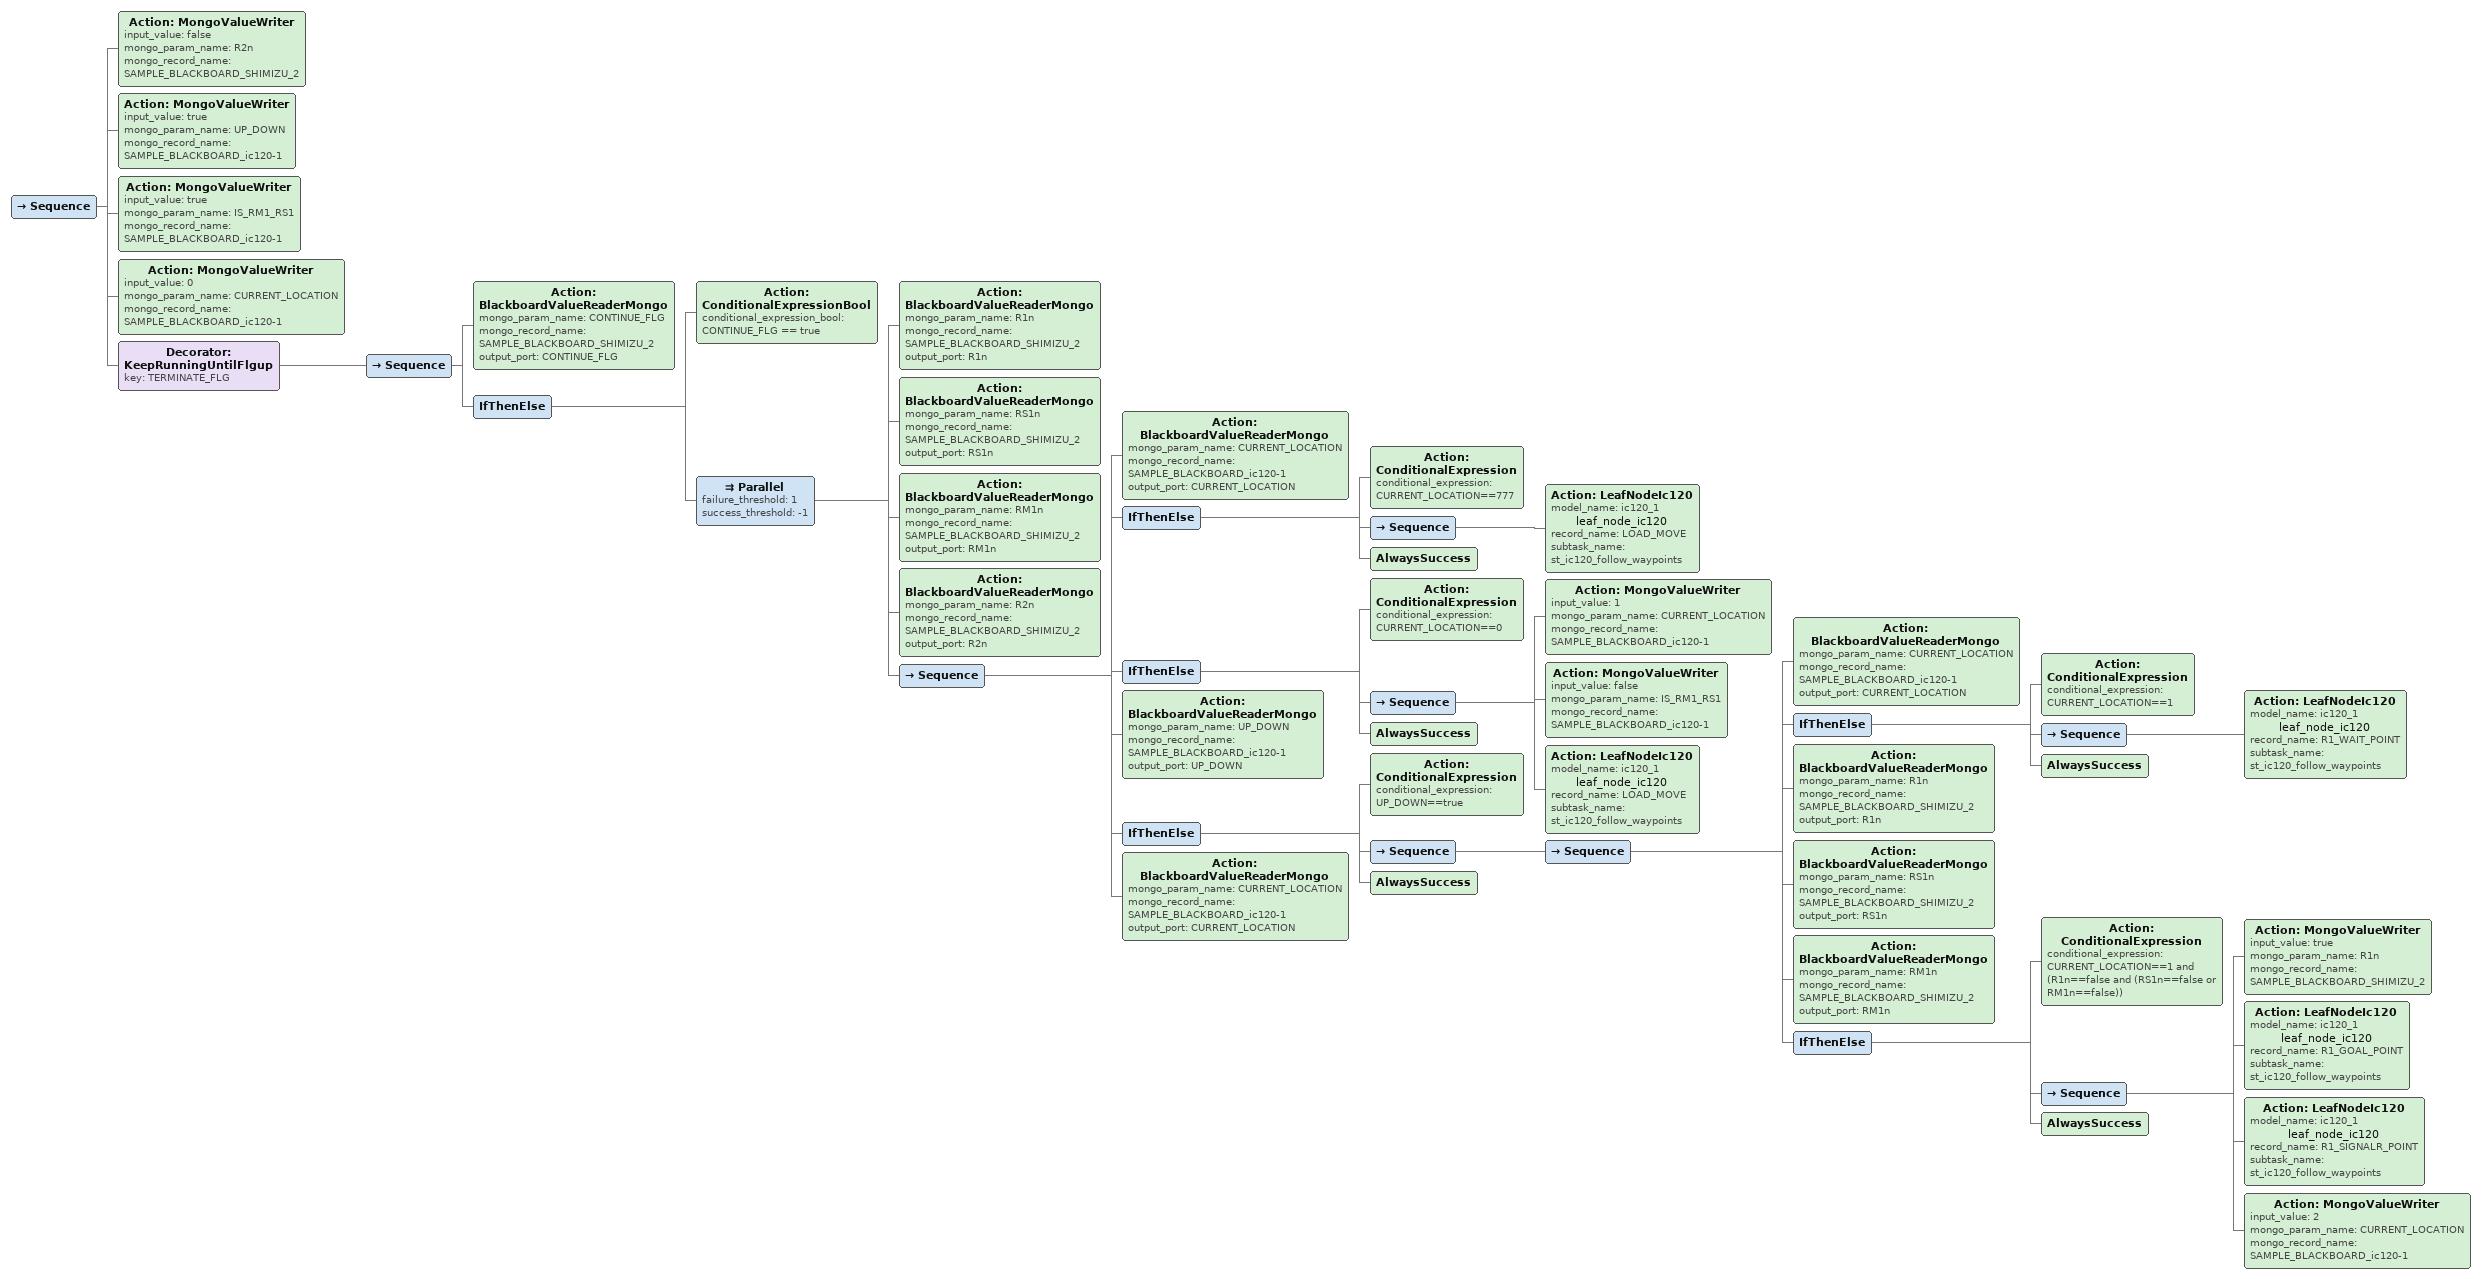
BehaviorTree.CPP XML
<Sequence>
            <Action ID="MongoValueWriter" input_value="false" mongo_param_name="R2n" mongo_record_name="SAMPLE_BLACKBOARD_SHIMIZU_2"/>
            <Action ID="MongoValueWriter" input_value="true" mongo_param_name="UP_DOWN" mongo_record_name="SAMPLE_BLACKBOARD_ic120-1"/>
            <Action ID="MongoValueWriter" input_value="true" mongo_param_name="IS_RM1_RS1" mongo_record_name="SAMPLE_BLACKBOARD_ic120-1"/>
            <Action ID="MongoValueWriter" input_value="0" mongo_param_name="CURRENT_LOCATION" mongo_record_name="SAMPLE_BLACKBOARD_ic120-1"/>
            <Decorator ID="KeepRunningUntilFlgup" key="TERMINATE_FLG">
                <Sequence>
                    <Action ID="BlackboardValueReaderMongo" mongo_param_name="CONTINUE_FLG" mongo_record_name="SAMPLE_BLACKBOARD_SHIMIZU_2" output_port="CONTINUE_FLG"/>
                    <IfThenElse>
                        <Action ID="ConditionalExpressionBool" conditional_expression_bool="CONTINUE_FLG == true"/>
                        <Parallel failure_threshold="1" success_threshold="-1">
                            <Action ID="BlackboardValueReaderMongo" mongo_param_name="R1n" mongo_record_name="SAMPLE_BLACKBOARD_SHIMIZU_2" output_port="R1n"/>
                            <Action ID="BlackboardValueReaderMongo" mongo_param_name="RS1n" mongo_record_name="SAMPLE_BLACKBOARD_SHIMIZU_2" output_port="RS1n"/>
                            <Action ID="BlackboardValueReaderMongo" mongo_param_name="RM1n" mongo_record_name="SAMPLE_BLACKBOARD_SHIMIZU_2" output_port="RM1n"/>
                            <Action ID="BlackboardValueReaderMongo" mongo_param_name="R2n" mongo_record_name="SAMPLE_BLACKBOARD_SHIMIZU_2" output_port="R2n"/>
                            <Sequence>
                                <Action ID="BlackboardValueReaderMongo" mongo_param_name="CURRENT_LOCATION" mongo_record_name="SAMPLE_BLACKBOARD_ic120-1" output_port="CURRENT_LOCATION"/>
                                <IfThenElse>
                                    <Action ID="ConditionalExpression" conditional_expression="CURRENT_LOCATION==777"/>
                                    <Sequence>
                                        <Action ID="LeafNodeIc120" model_name="ic120_1" name="leaf_node_ic120" record_name="LOAD_MOVE" subtask_name="st_ic120_follow_waypoints"/>
                                    </Sequence>
                                    <AlwaysSuccess/>
                                </IfThenElse>
                                <IfThenElse>
                                    <Action ID="ConditionalExpression" conditional_expression="CURRENT_LOCATION==0"/>
                                    <Sequence>
                                        <Action ID="MongoValueWriter" input_value="1" mongo_param_name="CURRENT_LOCATION" mongo_record_name="SAMPLE_BLACKBOARD_ic120-1"/>
                                        <Action ID="MongoValueWriter" input_value="false" mongo_param_name="IS_RM1_RS1" mongo_record_name="SAMPLE_BLACKBOARD_ic120-1"/>
                                        <Action ID="LeafNodeIc120" model_name="ic120_1" name="leaf_node_ic120" record_name="LOAD_MOVE" subtask_name="st_ic120_follow_waypoints"/>
                                    </Sequence>
                                    <AlwaysSuccess/>
                                </IfThenElse>
                                <Action ID="BlackboardValueReaderMongo" mongo_param_name="UP_DOWN" mongo_record_name="SAMPLE_BLACKBOARD_ic120-1" output_port="UP_DOWN"/>
                                <IfThenElse>
                                    <Action ID="ConditionalExpression" conditional_expression="UP_DOWN==true"/>
                                    <Sequence>
                                        <Sequence>
                                            <Action ID="BlackboardValueReaderMongo" mongo_param_name="CURRENT_LOCATION" mongo_record_name="SAMPLE_BLACKBOARD_ic120-1" output_port="CURRENT_LOCATION"/>
                                            <IfThenElse>
                                                <Action ID="ConditionalExpression" conditional_expression="CURRENT_LOCATION==1"/>
                                                <Sequence>
                                                    <Action ID="LeafNodeIc120" model_name="ic120_1" name="leaf_node_ic120" record_name="R1_WAIT_POINT" subtask_name="st_ic120_follow_waypoints"/>
                                                </Sequence>
                                                <AlwaysSuccess/>
                                            </IfThenElse>
                                            <Action ID="BlackboardValueReaderMongo" mongo_param_name="R1n" mongo_record_name="SAMPLE_BLACKBOARD_SHIMIZU_2" output_port="R1n"/>
                                            <Action ID="BlackboardValueReaderMongo" mongo_param_name="RS1n" mongo_record_name="SAMPLE_BLACKBOARD_SHIMIZU_2" output_port="RS1n"/>
                                            <Action ID="BlackboardValueReaderMongo" mongo_param_name="RM1n" mongo_record_name="SAMPLE_BLACKBOARD_SHIMIZU_2" output_port="RM1n"/>
                                            <IfThenElse>
                                                <Action ID="ConditionalExpression" conditional_expression="CURRENT_LOCATION==1 and (R1n==false and 
(RS1n==false or RM1n==false))"/>
                                                <Sequence>
                                                    <Action ID="MongoValueWriter" input_value="true" mongo_param_name="R1n" mongo_record_name="SAMPLE_BLACKBOARD_SHIMIZU_2"/>
                                                    <Action ID="LeafNodeIc120" model_name="ic120_1" name="leaf_node_ic120" record_name="R1_GOAL_POINT" subtask_name="st_ic120_follow_waypoints"/>
                                                    <Action ID="LeafNodeIc120" model_name="ic120_1" name="leaf_node_ic120" record_name="R1_SIGNALR_POINT" subtask_name="st_ic120_follow_waypoints"/>
                                                    <Action ID="MongoValueWriter" input_value="2" mongo_param_name="CURRENT_LOCATION" mongo_record_name="SAMPLE_BLACKBOARD_ic120-1"/>
                                                </Sequence>
                                                <AlwaysSuccess/>
                                            </IfThenElse>
                                        </Sequence>
                                    </Sequence>
                                    <AlwaysSuccess/>
                                </IfThenElse>
                                <Action ID="BlackboardValueReaderMongo" mongo_param_name="CURRENT_LOCATION" mongo_record_name="SAMPLE_BLACKBOARD_ic120-1" output_port="CURRENT_LOCATION"/>
                            </Sequence>
                        </Parallel>
                    </IfThenElse>
                </Sequence>
            </Decorator>
        </Sequence>
